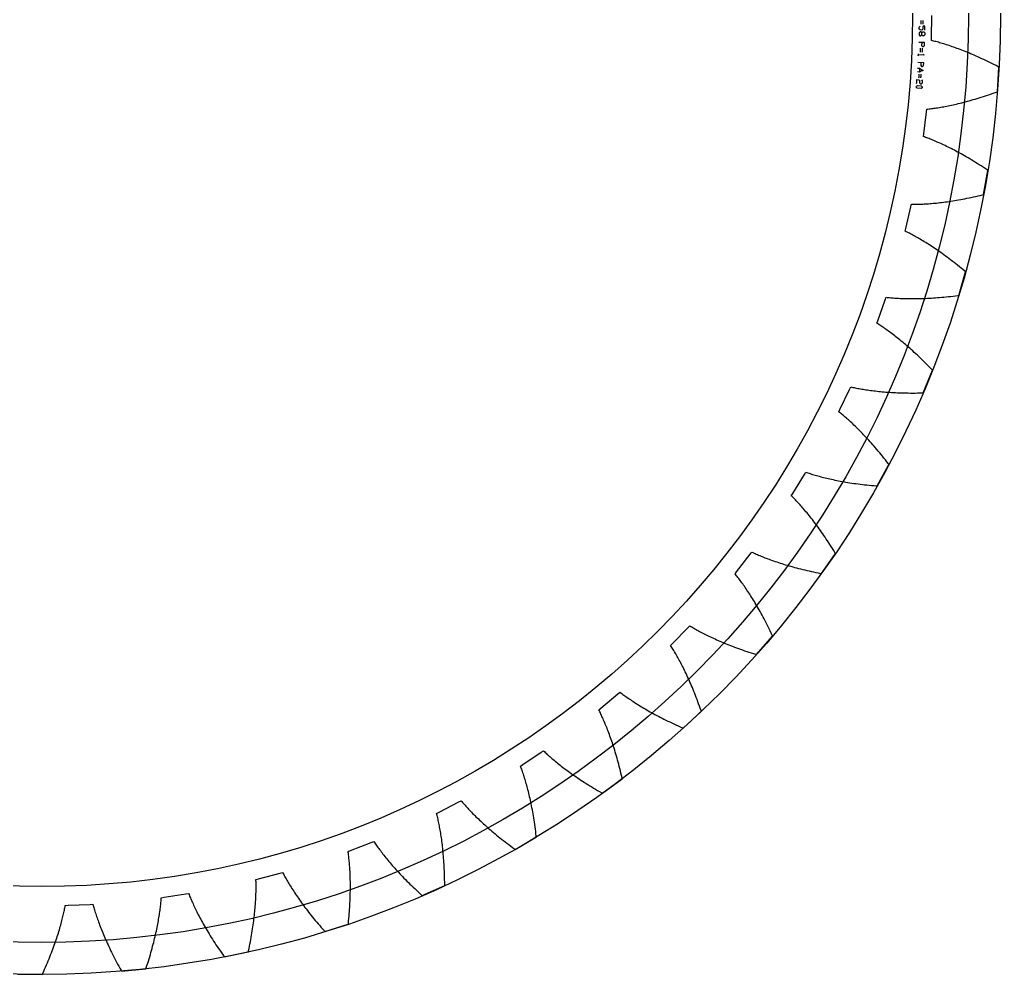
# Model space of a CAD drawing. Extents: x -30 to 30, y -30 to 30.
# Drawn here: x -0.7 to 30, y -30 to -0.12 of the extents above; entities that cross this region are included whole.
import ezdxf

# ---------------------------------------------------------------- set-up
doc = ezdxf.new("R2010")
doc.units = 0
doc.header["$MEASUREMENT"] = 0
for name, color, linetype in [('gear', 7, 'CONTINUOUS'), ('gear_guides', 5, 'CONTINUOUS'), ('gear_texts', 7, 'CONTINUOUS')]:
    doc.layers.add(name, color=color, linetype=linetype)

msp = doc.modelspace()

# ---------------------------------------------------------------- linework, layer by layer
at = {"layer": 'gear'}
msp.add_lwpolyline([(-0.757158, -29.990444), (0.010306, -29.999998), (0.010368, -29.999969), (0.010429, -29.999836), (0.010676, -29.9993), (0.011168, -29.998228), (0.015103, -29.989662), (0.022933, -29.972562), (0.053742, -29.904609), (0.08374, -29.837372), (0.112936, -29.770861), (0.141339, -29.705081), (0.168961, -29.640039), (0.19581, -29.575744), (0.221897, -29.512201), (0.247231, -29.449418), (0.271824, -29.387401), (0.295684, -29.326156), (0.318823, -29.265691), (0.34125, -29.206012), (0.362976, -29.147125), (0.384011, -29.089037), (0.404365, -29.031753), (0.42405, -28.975279), (0.443075, -28.919622), (0.461451, -28.864788), (0.479189, -28.810782), (0.496299, -28.757609), (0.512792, -28.705276), (0.528678, -28.653788), (0.54397, -28.60315), (0.558676, -28.553368), (0.572809, -28.504446), (0.586379, -28.45639), (0.599397, -28.409205), (0.611874, -28.362895), (0.623821, -28.317466), (0.635249, -28.272921), (0.64617, -28.229267), (0.656593, -28.186506), (0.666531, -28.144644), (0.675995, -28.103684), (0.684996, -28.063631), (0.693545, -28.024489), (0.701653, -27.986262), (0.709332, -27.948954), (0.716594, -27.912568), (0.723448, -27.877108), (0.729908, -27.842578), (0.814988, -27.838073), (1.507769, -27.809156), (1.592928, -27.806555), (1.602243, -27.840426), (1.612029, -27.875192), (1.622297, -27.910846), (1.633059, -27.947385), (1.644325, -27.984803), (1.656106, -28.023096), (1.668413, -28.06226), (1.681257, -28.102288), (1.69465, -28.143177), (1.7086, -28.18492), (1.723121, -28.227513), (1.738221, -28.27095), (1.753913, -28.315226), (1.770205, -28.360334), (1.78711, -28.406271), (1.804638, -28.453029), (1.822799, -28.500602), (1.841603, -28.548986), (1.861061, -28.598174), (1.881183, -28.648159), (1.90198, -28.698935), (1.923462, -28.750497), (1.945639, -28.802837), (1.968521, -28.855949), (1.992118, -28.909827), (2.01644, -28.964464), (2.041498, -29.019852), (2.0673, -29.075986), (2.093858, -29.132857), (2.12118, -29.19046), (2.149278, -29.248786), (2.178159, -29.307829), (2.207834, -29.367581), (2.238312, -29.428034), (2.269604, -29.489182), (2.301718, -29.551016), (2.334663, -29.61353), (2.36845, -29.676714), (2.403087, -29.740561), (2.438584, -29.805064), (2.474949, -29.870213), (2.484177, -29.886601), (2.488811, -29.894809), (2.489392, -29.895836), (2.489682, -29.89635), (2.489754, -29.896478), (2.489818, -29.896502), (3.253816, -29.823023), (3.253874, -29.822987), (3.253921, -29.822848), (3.254108, -29.822288), (3.254482, -29.82117), (3.257467, -29.812228), (3.263403, -29.794382), (3.286684, -29.723496), (3.309237, -29.653411), (3.33107, -29.584132), (3.352195, -29.515667), (3.372622, -29.44802), (3.392362, -29.381199), (3.411426, -29.315208), (3.429824, -29.250053), (3.447567, -29.185741), (3.464666, -29.122276), (3.481131, -29.059664), (3.496975, -28.99791), (3.512206, -28.937019), (3.526838, -28.876997), (3.540879, -28.817848), (3.554343, -28.759577), (3.567239, -28.70219), (3.579578, -28.64569), (3.591373, -28.590082), (3.602634, -28.535372), (3.613372, -28.481562), (3.623599, -28.428658), (3.633326, -28.376664), (3.642564, -28.325583), (3.651324, -28.27542), (3.659619, -28.226179), (3.667459, -28.177863), (3.674856, -28.130475), (3.681821, -28.084021), (3.688366, -28.038502), (3.694502, -27.993922), (3.700242, -27.950285), (3.705595, -27.907594), (3.710575, -27.865851), (3.715193, -27.82506), (3.719459, -27.785223), (3.723387, -27.746344), (3.726987, -27.708424), (3.730272, -27.671466), (3.733253, -27.635473), (3.735942, -27.600446), (3.820036, -27.586769), (4.505629, -27.483119), (4.590007, -27.471326), (4.60293, -27.503992), (4.616418, -27.537495), (4.630481, -27.57183), (4.64513, -27.606991), (4.660375, -27.642972), (4.676227, -27.679767), (4.692697, -27.71737), (4.709794, -27.755776), (4.727528, -27.794976), (4.74591, -27.834967), (4.764951, -27.87574), (4.784659, -27.91729), (4.805046, -27.959609), (4.82612, -28.002692), (4.847892, -28.046531), (4.870373, -28.09112), (4.89357, -28.136452), (4.917496, -28.182518), (4.942158, -28.229314), (4.967566, -28.27683), (4.993731, -28.325061), (5.020662, -28.373997), (5.048368, -28.423633), (5.076858, -28.47396), (5.106142, -28.524971), (5.136229, -28.576657), (5.167128, -28.629012), (5.198849, -28.682026), (5.2314, -28.735693), (5.26479, -28.790004), (5.299028, -28.84495), (5.334124, -28.900525), (5.370085, -28.956718), (5.406922, -29.013522), (5.444641, -29.070928), (5.483252, -29.128928), (5.522763, -29.187512), (5.563183, -29.246673), (5.60452, -29.306401), (5.646783, -29.366688), (5.689979, -29.427524), (5.700924, -29.442817), (5.706419, -29.450477), (5.707107, -29.451435), (5.707451, -29.451914), (5.707537, -29.452034), (5.707603, -29.45205), (6.459178, -29.296399), (6.459232, -29.296358), (6.459263, -29.296214), (6.459389, -29.295638), (6.45964, -29.294485), (6.461641, -29.285273), (6.465612, -29.26689), (6.481093, -29.193902), (6.495935, -29.12179), (6.51015, -29.050557), (6.523749, -28.980209), (6.536743, -28.91075), (6.549143, -28.842186), (6.56096, -28.774521), (6.572205, -28.707759), (6.582891, -28.641905), (6.593028, -28.576964), (6.602627, -28.512938), (6.611701, -28.449833), (6.62026, -28.387653), (6.628316, -28.3264), (6.63588, -28.26608), (6.642964, -28.206695), (6.64958, -28.14825), (6.655738, -28.090747), (6.661452, -28.03419), (6.666731, -27.978583), (6.671589, -27.923928), (6.676036, -27.870228), (6.680084, -27.817487), (6.683745, -27.765707), (6.687031, -27.714891), (6.689953, -27.665041), (6.692523, -27.616161), (6.694753, -27.568252), (6.696655, -27.521316), (6.69824, -27.475356), (6.69952, -27.430375), (6.700508, -27.386373), (6.701215, -27.343353), (6.701652, -27.301317), (6.701832, -27.260265), (6.701767, -27.220201), (6.701468, -27.181124), (6.700947, -27.143037), (6.700217, -27.105941), (6.699289, -27.069837), (6.698175, -27.034725), (6.780297, -27.012036), (7.450664, -26.834867), (7.533273, -26.81402), (7.549652, -26.845098), (7.566683, -26.876947), (7.584376, -26.90956), (7.60274, -26.942931), (7.621787, -26.977053), (7.641524, -27.011918), (7.661963, -27.04752), (7.683112, -27.083852), (7.704981, -27.120905), (7.727579, -27.158674), (7.750916, -27.197149), (7.775001, -27.236325), (7.799844, -27.276192), (7.825453, -27.316744), (7.851837, -27.357972), (7.879007, -27.399869), (7.90697, -27.442426), (7.935735, -27.485637), (7.965312, -27.529491), (7.995709, -27.573982), (8.026936, -27.619101), (8.058999, -27.664839), (8.091909, -27.711188), (8.125674, -27.758139), (8.160301, -27.805685), (8.1958, -27.853815), (8.232179, -27.902522), (8.269445, -27.951797), (8.307608, -28.001629), (8.346674, -28.052012), (8.386653, -28.102934), (8.427551, -28.154388), (8.469378, -28.206364), (8.512139, -28.258852), (8.555844, -28.311844), (8.6005, -28.365329), (8.646114, -28.419298), (8.692693, -28.473742), (8.740246, -28.528651), (8.788778, -28.584014), (8.838299, -28.639823), (8.850834, -28.653844), (8.857125, -28.660865), (8.857912, -28.661743), (8.858306, -28.662182), (8.858404, -28.662291), (8.858472, -28.662301), (9.588812, -28.426303), (9.588861, -28.426256), (9.588877, -28.426109), (9.588939, -28.425523), (9.589064, -28.42435), (9.590057, -28.414976), (9.592018, -28.396271), (9.599517, -28.322037), (9.606475, -28.248742), (9.612905, -28.17639), (9.618818, -28.104984), (9.624226, -28.034528), (9.62914, -27.965025), (9.633572, -27.896479), (9.637534, -27.828893), (9.641036, -27.76227), (9.644092, -27.696613), (9.646713, -27.631925), (9.648911, -27.568209), (9.650697, -27.505467), (9.652083, -27.443703), (9.653081, -27.382918), (9.653703, -27.323116), (9.653961, -27.264298), (9.653866, -27.206466), (9.653431, -27.149623), (9.652668, -27.093771), (9.651587, -27.038911), (9.650202, -26.985045), (9.648524, -26.932176), (9.646566, -26.880303), (9.644338, -26.82943), (9.641853, -26.779557), (9.639123, -26.730685), (9.63616, -26.682815), (9.632976, -26.635949), (9.629583, -26.590088), (9.625993, -26.545231), (9.622217, -26.501381), (9.618268, -26.458536), (9.614158, -26.416699), (9.609899, -26.375869), (9.605502, -26.336046), (9.60098, -26.297231), (9.596345, -26.259424), (9.591608, -26.222624), (9.586781, -26.186832), (9.581878, -26.152046), (9.661065, -26.120611), (10.308348, -25.872002), (10.388219, -25.842345), (10.407861, -25.87147), (10.428236, -25.901291), (10.449351, -25.9318), (10.471216, -25.96299), (10.49384, -25.994852), (10.517232, -26.027379), (10.541399, -26.060563), (10.566353, -26.094395), (10.592099, -26.128867), (10.618649, -26.16397), (10.646009, -26.199697), (10.674188, -26.236039), (10.703196, -26.272986), (10.733039, -26.310532), (10.763727, -26.348665), (10.795266, -26.387379), (10.827667, -26.426664), (10.860936, -26.466511), (10.895081, -26.50691), (10.93011, -26.547854), (10.966031, -26.589332), (11.002852, -26.631335), (11.040581, -26.673854), (11.079224, -26.71688), (11.118789, -26.760403), (11.159283, -26.804413), (11.200715, -26.848901), (11.24309, -26.893858), (11.286417, -26.939272), (11.330702, -26.985135), (11.375952, -27.031437), (11.422174, -27.078167), (11.469374, -27.125316), (11.51756, -27.172873), (11.566738, -27.220829), (11.616915, -27.269172), (11.668096, -27.317894), (11.720289, -27.366982), (11.7735, -27.416428), (11.827734, -27.46622), (11.882998, -27.516347), (11.896975, -27.528931), (11.903988, -27.53523), (11.904866, -27.536017), (11.905305, -27.536411), (11.905415, -27.53651), (11.905483, -27.536512), (12.606026, -27.222934), (12.60607, -27.222882), (12.606069, -27.222734), (12.606068, -27.222144), (12.606065, -27.220965), (12.606039, -27.211538), (12.605966, -27.192731), (12.605395, -27.118122), (12.604388, -27.044504), (12.602958, -26.971881), (12.601116, -26.900254), (12.598874, -26.829626), (12.596245, -26.76), (12.593239, -26.691376), (12.58987, -26.623758), (12.58615, -26.557147), (12.582089, -26.491544), (12.5777, -26.426952), (12.572996, -26.363372), (12.567988, -26.300805), (12.562688, -26.239253), (12.557108, -26.178717), (12.551261, -26.119198), (12.545158, -26.060696), (12.538811, -26.003214), (12.532233, -25.946751), (12.525435, -25.891309), (12.51843, -25.836888), (12.511229, -25.783488), (12.503845, -25.731109), (12.496289, -25.679753), (12.488574, -25.629418), (12.480711, -25.580106), (12.472714, -25.531816), (12.464592, -25.484547), (12.45636, -25.4383), (12.448028, -25.393074), (12.439609, -25.348869), (12.431115, -25.305684), (12.422557, -25.263518), (12.413947, -25.22237), (12.405298, -25.18224), (12.396622, -25.143126), (12.38793, -25.105027), (12.379234, -25.067943), (12.370546, -25.031871), (12.361878, -24.99681), (12.353242, -24.962759), (12.428566, -24.922946), (13.045175, -24.60581), (13.121371, -24.567692), (13.144048, -24.594522), (13.167527, -24.621965), (13.191817, -24.650013), (13.216926, -24.678656), (13.242863, -24.707885), (13.269634, -24.737693), (13.297248, -24.768069), (13.325712, -24.799004), (13.355035, -24.830491), (13.385224, -24.862518), (13.416287, -24.895077), (13.448231, -24.928159), (13.481063, -24.961754), (13.51479, -24.995852), (13.549421, -25.030445), (13.584962, -25.065522), (13.62142, -25.101073), (13.658802, -25.137089), (13.697114, -25.17356), (13.736365, -25.210476), (13.776561, -25.247827), (13.817707, -25.285603), (13.859811, -25.323794), (13.902879, -25.36239), (13.946918, -25.40138), (13.991934, -25.440754), (14.037933, -25.480502), (14.08492, -25.520613), (14.132903, -25.561077), (14.181887, -25.601883), (14.231878, -25.643021), (14.282881, -25.68448), (14.334903, -25.726249), (14.387948, -25.768318), (14.442023, -25.810675), (14.497132, -25.85331), (14.553281, -25.896212), (14.610476, -25.93937), (14.66872, -25.982772), (14.72802, -26.026408), (14.78838, -26.070267), (14.803636, -26.081265), (14.811289, -26.086769), (14.812247, -26.087458), (14.812726, -26.087802), (14.812845, -26.087888), (14.812913, -26.087882), (15.475446, -25.7004), (15.475484, -25.700344), (15.475467, -25.700197), (15.475402, -25.699611), (15.475272, -25.698439), (15.474227, -25.689071), (15.47212, -25.670382), (15.463486, -25.596271), (15.454526, -25.523194), (15.445252, -25.451151), (15.435677, -25.380143), (15.425812, -25.310172), (15.41567, -25.241238), (15.405263, -25.173342), (15.394603, -25.106484), (15.383702, -25.040665), (15.372572, -24.975886), (15.361225, -24.912147), (15.349674, -24.849449), (15.337931, -24.78779), (15.326007, -24.727172), (15.313915, -24.667594), (15.301667, -24.609056), (15.289275, -24.551557), (15.27675, -24.495098), (15.264106, -24.439678), (15.251353, -24.385295), (15.238505, -24.33195), (15.225573, -24.279642), (15.212569, -24.228369), (15.199505, -24.17813), (15.186393, -24.128925), (15.173245, -24.080752), (15.160073, -24.03361), (15.146889, -23.987496), (15.133704, -23.94241), (15.120532, -23.89835), (15.107382, -23.855315), (15.094268, -23.813301), (15.081202, -23.772307), (15.068194, -23.732331), (15.055257, -23.693372), (15.042402, -23.655425), (15.029642, -23.61849), (15.016987, -23.582563), (15.00445, -23.547642), (14.992043, -23.513723), (14.979775, -23.480806), (15.050354, -23.433082), (15.62906, -23.051139), (15.700688, -23.005006), (15.726132, -23.029227), (15.752441, -23.05397), (15.779621, -23.079227), (15.80768, -23.104987), (15.836625, -23.131241), (15.866462, -23.15798), (15.897198, -23.185192), (15.928841, -23.212869), (15.961396, -23.241), (15.994871, -23.269575), (16.029272, -23.298585), (16.064605, -23.32802), (16.100876, -23.357868), (16.138093, -23.38812), (16.176261, -23.418765), (16.215386, -23.449794), (16.255474, -23.481195), (16.29653, -23.512958), (16.338562, -23.545073), (16.381574, -23.577529), (16.425572, -23.610315), (16.470562, -23.643421), (16.516548, -23.676836), (16.563537, -23.710549), (16.611533, -23.744549), (16.660542, -23.778825), (16.710568, -23.813366), (16.761618, -23.848162), (16.813694, -23.883201), (16.866803, -23.918472), (16.920948, -23.953964), (16.976135, -23.989665), (17.032368, -24.025565), (17.089651, -24.061652), (17.147988, -24.097914), (17.207384, -24.134341), (17.267843, -24.170921), (17.329368, -24.207642), (17.391963, -24.244492), (17.455633, -24.281461), (17.520381, -24.318537), (17.536737, -24.327821), (17.54494, -24.332466), (17.545967, -24.333046), (17.54648, -24.333337), (17.546609, -24.333409), (17.546675, -24.333396), (18.16343, -23.876554), (18.163462, -23.876493), (18.16343, -23.87635), (18.163301, -23.875774), (18.163045, -23.874623), (18.160993, -23.865422), (18.156879, -23.84707), (18.140282, -23.774328), (18.123473, -23.702648), (18.106465, -23.63203), (18.089268, -23.562474), (18.071896, -23.493979), (18.05436, -23.426545), (18.036673, -23.360172), (18.018847, -23.294859), (18.000894, -23.230605), (17.982826, -23.167409), (17.964654, -23.105271), (17.946392, -23.044188), (17.928051, -22.984161), (17.909643, -22.925187), (17.89118, -22.867266), (17.872675, -22.810395), (17.854138, -22.754574), (17.835583, -22.6998), (17.817021, -22.646071), (17.798464, -22.593386), (17.779923, -22.541743), (17.761411, -22.49114), (17.74294, -22.441573), (17.72452, -22.393042), (17.706165, -22.345542), (17.687886, -22.299073), (17.669694, -22.253631), (17.651602, -22.209214), (17.63362, -22.165818), (17.615761, -22.12344), (17.598035, -22.082078), (17.580456, -22.041729), (17.563034, -22.002388), (17.54578, -21.964053), (17.528706, -21.92672), (17.511824, -21.890386), (17.495145, -21.855047), (17.478681, -21.820699), (17.462441, -21.787338), (17.446439, -21.75496), (17.430685, -21.723561), (17.49569, -21.668487), (18.029708, -21.226213), (18.095929, -21.172607), (18.123843, -21.193934), (18.152672, -21.215689), (18.182424, -21.237858), (18.213103, -21.260434), (18.244717, -21.283405), (18.27727, -21.30676), (18.310768, -21.33049), (18.345218, -21.354583), (18.380624, -21.37903), (18.416992, -21.403818), (18.454327, -21.428939), (18.492636, -21.45438), (18.531922, -21.480132), (18.572191, -21.506183), (18.613449, -21.532522), (18.655699, -21.559138), (18.698947, -21.586021), (18.743197, -21.613159), (18.788455, -21.640542), (18.834724, -21.668157), (18.882009, -21.695994), (18.930314, -21.724042), (18.979644, -21.752288), (19.030002, -21.780723), (19.081393, -21.809335), (19.13382, -21.838111), (19.187288, -21.867041), (19.2418, -21.896114), (19.29736, -21.925317), (19.353971, -21.954639), (19.411636, -21.984068), (19.470359, -22.013594), (19.530144, -22.043203), (19.590993, -22.072885), (19.652909, -22.102628), (19.715895, -22.132419), (19.779954, -22.162247), (19.845089, -22.192101), (19.911302, -22.221968), (19.978595, -22.251837), (20.046972, -22.281694), (20.064236, -22.289156), (20.072893, -22.292886), (20.073977, -22.293352), (20.074518, -22.293585), (20.074654, -22.293644), (20.074719, -22.293624), (20.638465, -21.772776), (20.63849, -21.772713), (20.638442, -21.772573), (20.638253, -21.772015), (20.637873, -21.770898), (20.634839, -21.761973), (20.628764, -21.744174), (20.6044, -21.673652), (20.57994, -21.60421), (20.555396, -21.535845), (20.53078, -21.468556), (20.506104, -21.402341), (20.48138, -21.337198), (20.456621, -21.273127), (20.431837, -21.210124), (20.407042, -21.148187), (20.382247, -21.087316), (20.357464, -21.027506), (20.332705, -20.968756), (20.307981, -20.911063), (20.283305, -20.854426), (20.258688, -20.79884), (20.234142, -20.744304), (20.209679, -20.690813), (20.18531, -20.638367), (20.161048, -20.58696), (20.136903, -20.53659), (20.112887, -20.487255), (20.089013, -20.438949), (20.065291, -20.39167), (20.041732, -20.345415), (20.018349, -20.300179), (19.995153, -20.255958), (19.972154, -20.21275), (19.949366, -20.170548), (19.926797, -20.129351), (19.904461, -20.089153), (19.882368, -20.04995), (19.860529, -20.011737), (19.838955, -19.974511), (19.817658, -19.938266), (19.796648, -19.902999), (19.775936, -19.868703), (19.755534, -19.835374), (19.735452, -19.803007), (19.715701, -19.771597), (19.696292, -19.74114), (19.677236, -19.711628), (19.735905, -19.649849), (20.218974, -19.15243), (20.279011, -19.091978), (20.309067, -19.110163), (20.34008, -19.128672), (20.372054, -19.147495), (20.404995, -19.166622), (20.438906, -19.18604), (20.473794, -19.205739), (20.509661, -19.225707), (20.546514, -19.245935), (20.584355, -19.26641), (20.62319, -19.287121), (20.663023, -19.308058), (20.703858, -19.329208), (20.745698, -19.350561), (20.788548, -19.372106), (20.832411, -19.39383), (20.877291, -19.415722), (20.923192, -19.437771), (20.970118, -19.459966), (21.01807, -19.482295), (21.067054, -19.504745), (21.117071, -19.527307), (21.168126, -19.549967), (21.22022, -19.572715), (21.273358, -19.595539), (21.327541, -19.618426), (21.382772, -19.641365), (21.439055, -19.664345), (21.49639, -19.687353), (21.554782, -19.710378), (21.614231, -19.733407), (21.67474, -19.75643), (21.736311, -19.779433), (21.798947, -19.802405), (21.862648, -19.825334), (21.927417, -19.848208), (21.993255, -19.871015), (22.060163, -19.893742), (22.128144, -19.916379), (22.197198, -19.938912), (22.267327, -19.961329), (22.338531, -19.983619), (22.3565, -19.98917), (22.36551, -19.991943), (22.366638, -19.992289), (22.367201, -19.992462), (22.367342, -19.992505), (22.367405, -19.992479), (22.871532, -19.413733), (22.87155, -19.413667), (22.871488, -19.413533), (22.871239, -19.412999), (22.870741, -19.411929), (22.86676, -19.403385), (22.858796, -19.386347), (22.82695, -19.318873), (22.795125, -19.252482), (22.763333, -19.187172), (22.731586, -19.122938), (22.699896, -19.059779), (22.668274, -18.997692), (22.636733, -18.936673), (22.605283, -18.876719), (22.573936, -18.817826), (22.542705, -18.759992), (22.511601, -18.703213), (22.480635, -18.647484), (22.449818, -18.592803), (22.419163, -18.539165), (22.388681, -18.486567), (22.358382, -18.435004), (22.328279, -18.384472), (22.298383, -18.334968), (22.268705, -18.286486), (22.239256, -18.239022), (22.210047, -18.192572), (22.181089, -18.147131), (22.152394, -18.102694), (22.123973, -18.059257), (22.095836, -18.016814), (22.067995, -17.975361), (22.040459, -17.934892), (22.013241, -17.895402), (21.986351, -17.856886), (21.9598, -17.819339), (21.933597, -17.782754), (21.907755, -17.747127), (21.882283, -17.712451), (21.857192, -17.678722), (21.832492, -17.645932), (21.808194, -17.614077), (21.784308, -17.583149), (21.760844, -17.553143), (21.737813, -17.524053), (21.715224, -17.495872), (21.693089, -17.468595), (21.744735, -17.400834), (22.171192, -16.854102), (22.22434, -16.787513), (22.256187, -16.802342), (22.289019, -16.81739), (22.322841, -16.832645), (22.357656, -16.848098), (22.393468, -16.863736), (22.430281, -16.879547), (22.468097, -16.895521), (22.506921, -16.911645), (22.546754, -16.927909), (22.587601, -16.9443), (22.629464, -16.960807), (22.672346, -16.977419), (22.71625, -16.994123), (22.761178, -17.010908), (22.807132, -17.027762), (22.854117, -17.044674), (22.902133, -17.061631), (22.951182, -17.078622), (23.001268, -17.095635), (23.052392, -17.112659), (23.104555, -17.12968), (23.157761, -17.146688), (23.212009, -17.16367), (23.267303, -17.180614), (23.323643, -17.197509), (23.381031, -17.214342), (23.439468, -17.231102), (23.498955, -17.247776), (23.559493, -17.264353), (23.621084, -17.28082), (23.683728, -17.297165), (23.747425, -17.313376), (23.812177, -17.329442), (23.877984, -17.345349), (23.944846, -17.361086), (24.012764, -17.376641), (24.081738, -17.392001), (24.151767, -17.407155), (24.222853, -17.42209), (24.294994, -17.436794), (24.368191, -17.451254), (24.386655, -17.45483), (24.395912, -17.456612), (24.39707, -17.456834), (24.397649, -17.456946), (24.397794, -17.456973), (24.397853, -17.45694), (24.836452, -16.827081), (24.836463, -16.827014), (24.836387, -16.826887), (24.836081, -16.826383), (24.835471, -16.825374), (24.830589, -16.81731), (24.82083, -16.801233), (24.781875, -16.737598), (24.743059, -16.675037), (24.704392, -16.613546), (24.665886, -16.553122), (24.627553, -16.49376), (24.589404, -16.435455), (24.55145, -16.378204), (24.513702, -16.322002), (24.476172, -16.266844), (24.438871, -16.212725), (24.40181, -16.159641), (24.365, -16.107588), (24.328452, -16.056559), (24.292177, -16.00655), (24.256187, -15.957556), (24.220491, -15.909571), (24.185101, -15.86259), (24.150028, -15.816608), (24.115282, -15.771619), (24.080873, -15.727618), (24.046813, -15.684598), (24.013113, -15.642554), (23.979782, -15.60148), (23.94683, -15.56137), (23.91427, -15.522219), (23.882109, -15.484018), (23.85036, -15.446764), (23.819032, -15.410448), (23.788135, -15.375066), (23.75768, -15.340609), (23.727675, -15.307072), (23.698133, -15.274448), (23.669061, -15.242729), (23.64047, -15.21191), (23.61237, -15.181983), (23.58477, -15.152942), (23.55768, -15.124778), (23.53111, -15.097485), (23.505068, -15.071055), (23.479565, -15.045482), (23.45461, -15.020757), (23.498627, -14.94781), (23.863472, -14.358175), (23.90911, -14.28623), (23.942373, -14.297528), (23.976639, -14.308938), (24.011912, -14.320448), (24.048194, -14.332046), (24.085487, -14.34372), (24.123794, -14.355459), (24.163116, -14.36725), (24.203455, -14.379082), (24.244813, -14.390944), (24.287193, -14.402823), (24.330595, -14.414707), (24.375021, -14.426585), (24.420474, -14.438444), (24.466953, -14.450273), (24.514461, -14.46206), (24.562998, -14.473793), (24.612566, -14.485459), (24.663165, -14.497047), (24.714797, -14.508546), (24.767461, -14.519941), (24.82116, -14.531223), (24.875892, -14.542379), (24.931659, -14.553396), (24.98846, -14.564263), (25.046296, -14.574967), (25.105168, -14.585497), (25.165074, -14.59584), (25.226016, -14.605985), (25.287991, -14.615919), (25.351001, -14.625631), (25.415045, -14.635107), (25.480122, -14.644336), (25.546231, -14.653307), (25.613372, -14.662006), (25.681544, -14.670421), (25.750745, -14.678542), (25.820976, -14.686355), (25.892233, -14.693848), (25.964517, -14.70101), (26.037825, -14.707827), (26.112156, -14.714289), (26.130898, -14.715848), (26.140294, -14.716619), (26.141469, -14.716714), (26.142057, -14.716762), (26.142204, -14.716774), (26.142259, -14.716735), (26.510187, -14.043147), (26.510191, -14.043079), (26.510101, -14.042962), (26.509743, -14.042493), (26.509027, -14.041556), (26.503302, -14.034067), (26.491862, -14.019139), (26.446255, -13.960089), (26.400902, -13.902092), (26.355814, -13.845142), (26.311001, -13.789235), (26.266474, -13.734366), (26.222245, -13.680528), (26.178323, -13.627716), (26.13472, -13.575924), (26.091447, -13.525147), (26.048513, -13.475379), (26.00593, -13.426613), (25.963708, -13.378844), (25.921857, -13.332066), (25.880388, -13.286272), (25.839311, -13.241457), (25.798637, -13.197613), (25.758375, -13.154734), (25.718535, -13.112813), (25.679129, -13.071845), (25.640165, -13.031821), (25.601653, -12.992736), (25.563604, -12.954582), (25.526028, -12.917353), (25.488933, -12.881041), (25.45233, -12.845639), (25.416228, -12.81114), (25.380637, -12.777537), (25.345566, -12.744821), (25.311025, -12.712986), (25.277023, -12.682025), (25.243568, -12.651928), (25.210671, -12.622689), (25.178341, -12.5943), (25.146585, -12.566753), (25.115414, -12.54004), (25.084836, -12.514152), (25.05486, -12.489083), (25.025495, -12.464822), (24.996748, -12.441363), (24.96863, -12.418697), (24.941148, -12.396816), (24.97702, -12.319537), (25.275975, -11.693911), (25.313567, -11.617454), (25.347856, -11.62509), (25.383156, -11.632728), (25.419466, -11.640357), (25.45679, -11.647964), (25.495126, -11.655537), (25.534477, -11.663065), (25.574843, -11.670536), (25.616225, -11.677938), (25.658624, -11.685258), (25.702039, -11.692485), (25.746472, -11.699607), (25.791922, -11.706612), (25.83839, -11.713488), (25.885876, -11.720222), (25.93438, -11.726803), (25.983901, -11.733219), (26.03444, -11.739458), (26.085995, -11.745508), (26.138567, -11.751356), (26.192155, -11.756991), (26.246758, -11.762401), (26.302376, -11.767574), (26.359007, -11.772497), (26.41665, -11.777159), (26.475305, -11.781547), (26.53497, -11.78565), (26.595643, -11.789456), (26.657324, -11.792952), (26.720011, -11.796127), (26.783701, -11.798969), (26.848394, -11.801466), (26.914088, -11.803605), (26.980779, -11.805375), (27.048467, -11.806764), (27.117149, -11.807759), (27.186823, -11.80835), (27.257486, -11.808524), (27.329136, -11.808269), (27.40177, -11.807574), (27.475386, -11.806425), (27.54998, -11.804813), (27.568781, -11.804336), (27.578204, -11.804086), (27.579383, -11.804054), (27.579973, -11.804039), (27.58012, -11.804035), (27.580171, -11.803989), (27.873115, -11.09457), (27.873111, -11.094502), (27.873009, -11.094395), (27.872602, -11.093968), (27.871789, -11.093114), (27.865288, -11.086288), (27.852301, -11.072685), (27.800577, -11.018911), (27.74922, -10.966157), (27.698238, -10.914417), (27.647643, -10.863683), (27.597445, -10.813949), (27.547654, -10.765208), (27.49828, -10.717455), (27.449333, -10.670681), (27.400823, -10.62488), (27.35276, -10.580046), (27.305154, -10.53617), (27.258015, -10.493246), (27.211352, -10.451267), (27.165175, -10.410226), (27.119493, -10.370114), (27.074317, -10.330924), (27.029655, -10.29265), (26.985517, -10.255282), (26.941912, -10.218815), (26.898849, -10.183239), (26.856337, -10.148547), (26.814386, -10.11473), (26.773005, -10.081782), (26.732201, -10.049693), (26.691985, -10.018457), (26.652365, -9.988063), (26.61335, -9.958505), (26.574947, -9.929773), (26.537166, -9.901859), (26.500016, -9.874755), (26.463504, -9.848452), (26.427638, -9.822942), (26.392427, -9.798214), (26.35788, -9.774262), (26.324003, -9.751076), (26.290806, -9.728646), (26.258295, -9.706964), (26.226478, -9.686021), (26.195364, -9.665808), (26.16496, -9.646315), (26.135273, -9.627533), (26.16258, -9.546828), (26.392141, -8.892548), (26.421245, -8.812474), (26.456159, -8.816358), (26.492078, -8.820135), (26.529, -8.823793), (26.566927, -8.82732), (26.605858, -8.830704), (26.645792, -8.833933), (26.686729, -8.836996), (26.728669, -8.83988), (26.77161, -8.842574), (26.815553, -8.845064), (26.860495, -8.84734), (26.906436, -8.84939), (26.953375, -8.851201), (27.001311, -8.852762), (27.050242, -8.854061), (27.100167, -8.855085), (27.151083, -8.855823), (27.202991, -8.856263), (27.255887, -8.856393), (27.30977, -8.856201), (27.364638, -8.855676), (27.420489, -8.854804), (27.47732, -8.853576), (27.53513, -8.851978), (27.593915, -8.849999), (27.653674, -8.847627), (27.714403, -8.844851), (27.7761, -8.841658), (27.838763, -8.838037), (27.902387, -8.833976), (27.966971, -8.829463), (28.03251, -8.824487), (28.099002, -8.819036), (28.166444, -8.813098), (28.234831, -8.806662), (28.30416, -8.799716), (28.374428, -8.792249), (28.44563, -8.784249), (28.517763, -8.775705), (28.590823, -8.766604), (28.664806, -8.756936), (28.683445, -8.754429), (28.692786, -8.753162), (28.693955, -8.753003), (28.694539, -8.752923), (28.694685, -8.752903), (28.694731, -8.752853), (28.909255, -8.015919), (28.909244, -8.015852), (28.909131, -8.015757), (28.908681, -8.015376), (28.90778, -8.014615), (28.900579, -8.008532), (28.886197, -7.996413), (28.828963, -7.948547), (28.772203, -7.901655), (28.715926, -7.85573), (28.660142, -7.810763), (28.604861, -7.766748), (28.550092, -7.723677), (28.495845, -7.681542), (28.442127, -7.640334), (28.38895, -7.600047), (28.336321, -7.560672), (28.284251, -7.5222), (28.232747, -7.484625), (28.181819, -7.447937), (28.131475, -7.412128), (28.081724, -7.377191), (28.032575, -7.343115), (27.984037, -7.309894), (27.936117, -7.277518), (27.888825, -7.245978), (27.842168, -7.215267), (27.796155, -7.185374), (27.750794, -7.156292), (27.706093, -7.128011), (27.662059, -7.100522), (27.618702, -7.073817), (27.576028, -7.047885), (27.534045, -7.022718), (27.492761, -6.998307), (27.452184, -6.974642), (27.41232, -6.951713), (27.373178, -6.929512), (27.334765, -6.908029), (27.297087, -6.887254), (27.260152, -6.867177), (27.223967, -6.847789), (27.188539, -6.82908), (27.153875, -6.81104), (27.119981, -6.79366), (27.086864, -6.776929), (27.05453, -6.760838), (27.022987, -6.745375), (27.041407, -6.662192), (27.198882, -5.986927), (27.219159, -5.904176), (27.254288, -5.904262), (27.290404, -5.904133), (27.327506, -5.903778), (27.365592, -5.903184), (27.40466, -5.902339), (27.44471, -5.901232), (27.485738, -5.89985), (27.527744, -5.898183), (27.570725, -5.896218), (27.614679, -5.893943), (27.659603, -5.891347), (27.705497, -5.888417), (27.752357, -5.885143), (27.80018, -5.881512), (27.848965, -5.877512), (27.898707, -5.873133), (27.949406, -5.868361), (28.001056, -5.863187), (28.053656, -5.857597), (28.107203, -5.85158), (28.161692, -5.845125), (28.217122, -5.838221), (28.273487, -5.830855), (28.330785, -5.823016), (28.389012, -5.814693), (28.448163, -5.805874), (28.508237, -5.796548), (28.569227, -5.786703), (28.631131, -5.776328), (28.693943, -5.765412), (28.75766, -5.753943), (28.822277, -5.74191), (28.88779, -5.729302), (28.954194, -5.716107), (29.021485, -5.702315), (29.089656, -5.687914), (29.158705, -5.672893), (29.228625, -5.657242), (29.299411, -5.640948), (29.371059, -5.624002), (29.443563, -5.606392), (29.461822, -5.601884), (29.470971, -5.599615), (29.472116, -5.59933), (29.472688, -5.599188), (29.472831, -5.599152), (29.472871, -5.599097), (29.606461, -4.843289), (29.606443, -4.843224), (29.606321, -4.843141), (29.605832, -4.842812), (29.604854, -4.842152), (29.597037, -4.836883), (29.581429, -4.82639), (29.519356, -4.784993), (29.457858, -4.744513), (29.396946, -4.704941), (29.336628, -4.66627), (29.276912, -4.62849), (29.217807, -4.591593), (29.159322, -4.555569), (29.101464, -4.520411), (29.044242, -4.48611), (28.987665, -4.452655), (28.93174, -4.420039), (28.876476, -4.388253), (28.821879, -4.357286), (28.767959, -4.327131), (28.714723, -4.297777), (28.662178, -4.269215), (28.610332, -4.241436), (28.559193, -4.214431), (28.508768, -4.18819), (28.459064, -4.162703), (28.410088, -4.13796), (28.361849, -4.113953), (28.314352, -4.090671), (28.267605, -4.068104), (28.221614, -4.046243), (28.176386, -4.025077), (28.131928, -4.004597), (28.088247, -3.984792), (28.045349, -3.965653), (28.003241, -3.947169), (27.961928, -3.92933), (27.921417, -3.912126), (27.881714, -3.895546), (27.842825, -3.87958), (27.804756, -3.864218), (27.767512, -3.84945), (27.731101, -3.835264), (27.695526, -3.82165), (27.660794, -3.808597), (27.62691, -3.796096), (27.59388, -3.784135), (27.603199, -3.699447), (27.686742, -3.011115), (27.697953, -2.926657), (27.732885, -2.922944), (27.768776, -2.918911), (27.805622, -2.914546), (27.84342, -2.909838), (27.882168, -2.904774), (27.921863, -2.899343), (27.962501, -2.893534), (28.004081, -2.887335), (28.046597, -2.880734), (28.090047, -2.87372), (28.134428, -2.866282), (28.179736, -2.858408), (28.225967, -2.850086), (28.273118, -2.841306), (28.321184, -2.832055), (28.370161, -2.822323), (28.420046, -2.812098), (28.470835, -2.80137), (28.522522, -2.790125), (28.575104, -2.778355), (28.628577, -2.766047), (28.682934, -2.75319), (28.738173, -2.739773), (28.794287, -2.725785), (28.851273, -2.711215), (28.909125, -2.696052), (28.967837, -2.680286), (29.027406, -2.663904), (29.087825, -2.646897), (29.149089, -2.629254), (29.211192, -2.610963), (29.27413, -2.592014), (29.337895, -2.572397), (29.402483, -2.5521), (29.467888, -2.531113), (29.534103, -2.509426), (29.601123, -2.487028), (29.668941, -2.463909), (29.737551, -2.440057), (29.806946, -2.415464), (29.877121, -2.390118), (29.894785, -2.383662), (29.903636, -2.380417), (29.904743, -2.38001), (29.905296, -2.379807), (29.905435, -2.379756), (29.905468, -2.379697), (29.956559, -1.613876), (29.956533, -1.613813), (29.956403, -1.613744), (29.955881, -1.613469), (29.954838, -1.612919), (29.946497, -1.608527), (29.929846, -1.599782), (29.863661, -1.565339), (29.798147, -1.531746), (29.733313, -1.498992), (29.669167, -1.467069), (29.605717, -1.435966), (29.542969, -1.405676), (29.480932, -1.376187), (29.419612, -1.347491), (29.359018, -1.319577), (29.299155, -1.292436), (29.240031, -1.266058), (29.181654, -1.240432), (29.12403, -1.21555), (29.067165, -1.191401), (29.011067, -1.167975), (28.955742, -1.145262), (28.901197, -1.123252), (28.847438, -1.101934), (28.794471, -1.081299), (28.742303, -1.061335), (28.69094, -1.042033), (28.640387, -1.023382), (28.590651, -1.005371), (28.541738, -0.987991), (28.493653, -0.97123), (28.446402, -0.955079), (28.399991, -0.939525), (28.354425, -0.924559), (28.309709, -0.91017), (28.265848, -0.896347), (28.222849, -0.88308), (28.180715, -0.870356), (28.139452, -0.858167), (28.099065, -0.846499), (28.059558, -0.835343), (28.020937, -0.824688), (27.983205, -0.814522), (27.946367, -0.804834), (27.910427, -0.795613), (27.875391, -0.786849), (27.841261, -0.778529), (27.841368, -0.69333), (27.85, 0)], dxfattribs=at)
at = {"layer": 'gear_guides'}
for radius in [30, 29, 27.251086]:
    msp.add_circle((0, 0), radius, dxfattribs=at)
at = {"layer": 'gear_texts'}
for points in [[(27.518678, -0.269702), (27.518956, -0.239736), (27.519201, -0.209769), (27.519413, -0.179803), (27.519592, -0.149836)], [(27.578676, -0.27029), (27.578953, -0.240258), (27.579199, -0.210227), (27.579411, -0.180195), (27.579591, -0.150163)], [(27.544708, -0.539965), (27.515285, -0.509416), (27.48529, -0.50886), (27.454725, -0.538201), (27.454123, -0.568097), (27.453488, -0.597993), (27.482813, -0.628573), (27.512805, -0.629259), (27.543467, -0.599953), (27.544104, -0.569959), (27.544708, -0.539965), (27.575274, -0.510526), (27.605269, -0.511082), (27.634691, -0.541729), (27.634084, -0.571821), (27.633445, -0.601912), (27.602781, -0.631317), (27.572789, -0.630631), (27.543467, -0.599953)], [(27.636313, -0.45145), (27.636788, -0.421356), (27.637231, -0.391261), (27.63764, -0.361166), (27.638017, -0.33107), (27.578021, -0.330351), (27.577645, -0.360382), (27.577237, -0.390412), (27.576795, -0.420441), (27.546325, -0.44998), (27.486333, -0.449), (27.456809, -0.418612), (27.457249, -0.388713), (27.457656, -0.358814), (27.488028, -0.329273)], [(27.537195, -0.83987), (27.536264, -0.869855), (27.535301, -0.89984), (27.534305, -0.929823), (27.563258, -0.960851), (27.593239, -0.961896), (27.624253, -0.932861), (27.625253, -0.90278), (27.626219, -0.872697), (27.627153, -0.842614), (27.447237, -0.837126)], [(27.431286, -1.255446), (27.432637, -1.225575), (27.433955, -1.195702)], [(27.583813, -1.202233), (27.612458, -1.233608), (27.432637, -1.225575)], [(27.496443, -1.138434), (27.497666, -1.108491), (27.498857, -1.078548), (27.500015, -1.048603), (27.501141, -1.018657)], [(27.556391, -1.140916), (27.557618, -1.110908), (27.558811, -1.080899), (27.559972, -1.050889), (27.5611, -1.020877)], [(27.510792, -1.469303), (27.509175, -1.499259), (27.507526, -1.529214), (27.505845, -1.559166), (27.534081, -1.590848), (27.564031, -1.592578), (27.595701, -1.56426), (27.597388, -1.534209), (27.599042, -1.504157), (27.600663, -1.474102), (27.42092, -1.464503)], [(27.410766, -1.643627), (27.470658, -1.647218), (27.528737, -1.680787), (27.586775, -1.714485), (27.525011, -1.740737), (27.463223, -1.766857), (27.403347, -1.763004)], [(27.451093, -1.946251), (27.453196, -1.916357), (27.455267, -1.886461), (27.457305, -1.856563), (27.45931, -1.826663)], [(27.470658, -1.647218), (27.468848, -1.677131), (27.467006, -1.707041), (27.465131, -1.73695), (27.463223, -1.766857)], [(27.510943, -1.950494), (27.51305, -1.920535), (27.515125, -1.890574), (27.517168, -1.860611), (27.519178, -1.830646)], [(27.37797, -2.120927), (27.380264, -2.091113), (27.382525, -2.061297), (27.384753, -2.031478), (27.386949, -2.001657), (27.446789, -2.00603), (27.474506, -2.038136), (27.472271, -2.068053), (27.470002, -2.097967), (27.497612, -2.130196), (27.527522, -2.132513), (27.559741, -2.104821), (27.562017, -2.074809), (27.56426, -2.044794), (27.53655, -2.012591)], [(27.395914, -2.272438), (27.368473, -2.240158), (27.370896, -2.210354), (27.403192, -2.18293), (27.522813, -2.192459), (27.550312, -2.224843), (27.547873, -2.254842), (27.515504, -2.282358), (27.395914, -2.272438)]]:
    msp.add_lwpolyline(points, dxfattribs=at)

doc.saveas('drawing.dxf')
